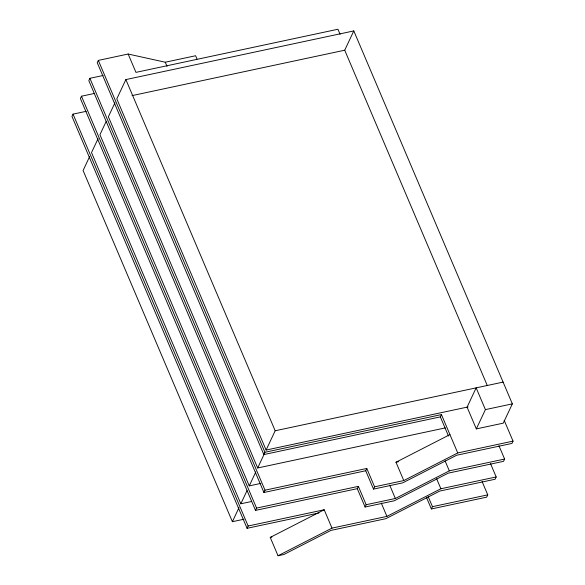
<?xml version="1.0" encoding="UTF-8"?>
<svg xmlns="http://www.w3.org/2000/svg" width="585" height="585" viewBox="0 0 585 585"><rect width="100%" height="100%" fill="white"/><g stroke="black" fill="none" stroke-linecap="round" stroke-linejoin="round"><path stroke-width="0.88" d="M86.207 111.318L73.045 114.126L71.962 116.422L247.067 528.306L318.942 512.965M94.631 93.41L81.469 96.218L80.386 98.514L255.499 510.398L357.281 488.665L358.364 486.369L256.574 508.102L255.499 510.398M103.062 75.502L89.9 78.31L88.818 80.606L263.923 492.49L365.713 470.757L366.788 468.461L265.005 490.193L263.923 492.49M197.006 59.078L195.595 55.743L165.262 62.222L128.159 54.032L98.324 60.401L97.242 62.697L263.842 454.574L440.359 416.886L441.434 414.589L264.925 452.278L263.842 454.574M89.659 156.539L83.085 170.506L232.391 521.696L244.004 519.217M98.09 138.63L91.516 152.597L240.823 503.787L251.535 501.499M106.126 121.541L99.94 134.689L249.247 485.879L260.859 483.4M114.945 102.806L108.371 116.781L257.671 467.971L445.258 427.92M476.329 428.9L485.404 409.617L476.161 387.862L467.086 407.153L476.329 428.9L503.275 423.152L512.35 403.862L353.801 30.917L125.87 79.582L116.795 98.872L266.102 450.062L468.102 406.933M487.239 385.435L344.719 50.208L353.801 30.917M232.391 521.696L238.965 507.729M240.823 503.787L247.009 490.639M249.247 485.879L255.82 471.912M257.671 467.971L264.245 454.004M266.102 450.062L275.177 430.772L125.87 79.582M247.067 528.306L248.15 526.01L73.045 114.126M498.939 445.704L504.614 459.042L503.531 461.338L448.234 473.148L394.275 500.775L365.084 507.012L366.159 504.716L358.364 486.369M504.175 420.293L513.038 441.134L511.955 443.43L456.658 455.24L402.699 482.866L373.508 489.104L374.59 486.808L366.788 468.461M482.084 481.521L487.758 494.859L486.676 497.155L431.379 508.965L432.461 506.668L428.205 496.665M496.182 476.95L495.1 479.247L439.803 491.056L385.844 518.683L330.913 530.412L283.871 554.507L278.029 555.75L270.233 537.41L324.192 509.776L331.987 528.116L386.926 516.387L440.885 488.76L496.182 476.95L490.515 463.612M513.038 441.134L457.741 452.944L403.782 480.57L395.986 462.23L449.945 434.596M278.029 555.75L331.987 528.116M366.159 504.716L395.358 498.478L449.317 470.852L504.614 459.042M131.991 95.626L344.719 50.208M275.177 430.772L503.1 382.107M485.404 409.617L512.35 403.862M395.986 462.23L398.487 461.697M374.59 486.808L403.782 480.57M248.15 526.01L324.192 509.776M270.233 537.41L271.901 537.052M432.461 506.668L487.758 494.859M340.075 34.288L337.933 29.25L135.954 72.372L128.159 54.032M441.434 414.589L457.741 452.944M440.359 416.886L448.505 436.059M445.061 460.848L449.317 470.852M436.629 478.757L440.885 488.76M426.414 497.294L431.379 508.965M389.683 485.141L395.358 498.478M381.259 503.049L386.926 516.387M365.713 470.757L373.508 489.104M357.281 488.665L365.084 507.012M165.262 62.222L167.032 66.39M98.324 60.401L264.925 452.278M89.9 78.31L265.005 490.193M81.469 96.218L256.574 508.102"/></g></svg>
